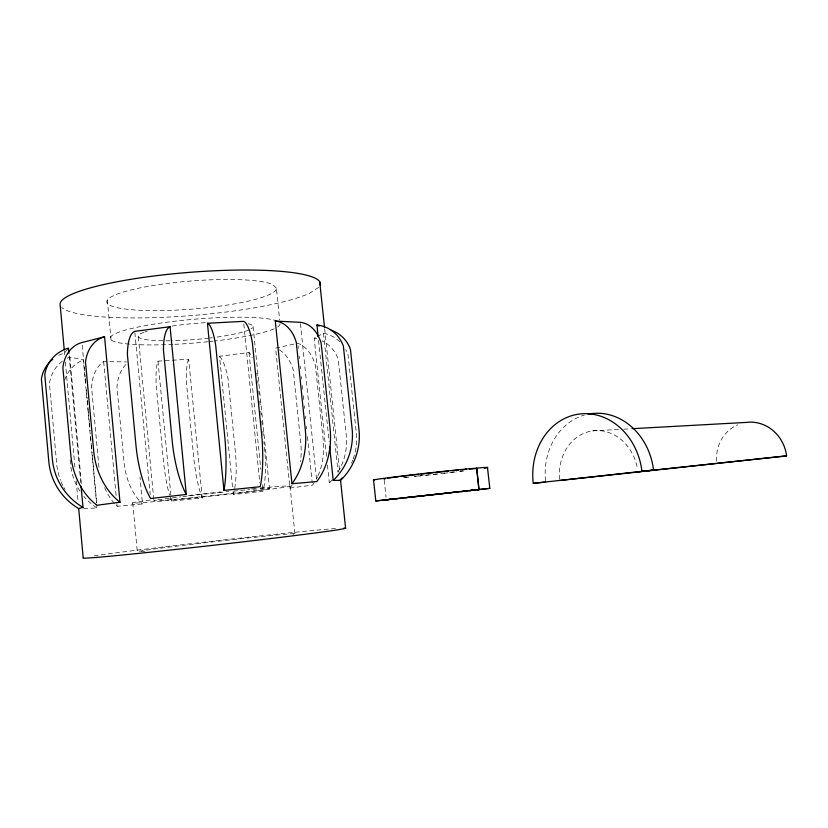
<?xml version="1.0" encoding="UTF-8"?>
<svg xmlns="http://www.w3.org/2000/svg" width="828" height="828" viewBox="0 0 828 828"><rect width="100%" height="100%" fill="white"/><g stroke="black" fill="none" stroke-linecap="round" stroke-linejoin="round"><path stroke-width="0.62" stroke-dasharray="4.14 3.1" d="M67.679 349.085L64.543 353.038A33.938 32.602 13.1 0 0 58.798 355.305M318.687 287.347L309.506 293.288A130.534 21.621 -4.6 0 1 173.901 316.782A130.534 21.621 -4.6 0 1 61.748 307.509M326.511 456.218L314.195 338.207L316.265 337.11M317.3 336.561L323.51 333.27A31.536 29.901 62.9 0 1 340.66 342.637M327.443 465.088L329.296 482.827L330.672 482.589M232.513 486.885L219.544 356.278L249.021 352.511A29.611 7.99 82.6 0 1 252.198 357.686M318.024 475.717A57.36 40.375 81.2 0 0 323.158 439.647L315.437 365.583A30.284 20.855 78.2 0 0 297.79 343.237L275.6 348.091L289.914 488.023L312.487 485.167A57.36 40.375 81.2 0 0 314.516 482.238M233.02 492.008L233.279 494.575L263.014 491.211A56.314 15.566 83.4 0 0 264.505 447.938L263.863 441.603M169.699 495.744A56.718 10.93 85.1 0 0 171.427 501.116L202.229 497.928L188.68 359.207L157.993 361.153A29.839 5.62 85.6 0 0 156.223 385.579L163.209 458.474A56.718 10.93 85.1 0 0 169.419 494.761M104.638 487.651A58.177 37.736 87.4 0 0 117.121 506.27L142.499 503.952L139.963 477.083M335.475 528.564L334.077 528.657A132.252 2.07 -6.5 0 0 213.645 541.067A132.252 2.07 -6.5 0 0 94.351 555.805M83.7 508.713L96.98 507.906L96.628 504.128M592.682 430.87L618.506 429.453M623.67 429.163L631.412 428.738M99.049 467.302A58.177 37.736 87.4 0 1 98.542 462.976L91.556 387.256A30.781 19.655 89.4 0 1 103.655 361.588L126.549 361.939M67.234 358.214A32.199 30.532 -76.2 0 1 69.852 357.065L83.359 359.942L96.514 502.865M276.355 288.051L272.94 284.677A85.077 14.055 -4.6 0 0 135.523 288.879A85.077 14.055 -4.6 0 0 157.568 310.645A85.077 14.055 -4.6 0 0 276.355 288.051L279.626 319.887M384.213 480.095L386.055 497.328M324.659 328.747L339.511 470.263M323.51 333.27L338.093 472.333M318.552 340.38L329.13 441.459M300.409 323.613L316.534 479.06M298.059 345.793L298.328 348.35M299.115 356.03L299.384 358.586M300.181 366.255L300.44 368.812M301.237 376.481L301.495 379.038M302.158 385.434L302.562 389.264M303.224 395.66L303.617 399.5M304.28 405.886L304.538 408.442M305.335 416.122L305.604 418.678M306.391 426.348L306.66 428.904M307.457 436.573L312.218 482.61M290.028 486.15L294.903 533.791M253.109 326.615L269.483 488.354M257.715 380.828L257.974 383.354M258.74 390.951L259.123 394.749M259.764 401.083L260.147 404.882M260.789 411.216L261.172 415.014M261.814 421.349L262.197 425.147M262.838 431.471L263.221 435.269M249.021 352.511L260.81 469.352M262.362 484.784L263.014 491.211M243.794 323.914L259.816 482.91M157.993 361.153L171.427 501.116M138.338 336.872L153.915 500.774M134.861 332.639L150.23 494.658M132.749 503.051L137.303 551.562A79.457 1.242 -6.5 0 1 228.021 540.166A79.457 1.242 -6.5 0 1 292.957 534.329M107.34 300.046L111.076 339.863M103.655 361.588L116.293 497.4M116.883 503.734L117.121 506.27M82.2 345.1L84.083 365.583M84.208 366.856L85.149 377.102M85.263 378.386L85.853 384.782M86.329 389.905L87.147 398.858M87.271 400.141L88.213 410.388M88.327 411.661L89.269 421.907M89.393 423.18L90.097 430.86M90.562 435.983L91.277 443.663M91.39 444.946L92.094 452.626M92.332 455.193L96.71 502.689M69.852 357.065L81.403 483.531M69.159 355.792L80.823 483.531M64.315 350.503L64.781 355.605M65.36 362.022L75.037 468.306M76.186 480.892L78.132 502.275M70.183 460.016L70.525 463.856A58.829 56.118 -80.7 0 0 79.912 491.066M125.908 364.496A30.212 19.644 89.4 0 0 116.986 387.162L123.952 461.486A57.07 37.695 87.4 0 0 142.499 503.952M188.68 359.207A29.58 6.21 85.6 0 0 186.507 383.447L193.545 455.71A56.211 12.068 85.1 0 0 202.229 497.928M64.688 380.166A31.423 29.839 -76.2 0 1 83.359 359.942M62.338 361.246A32.199 30.532 -76.2 0 0 49.442 383.561L56.656 463.556A60.309 57.442 -80.6 0 0 60.547 480.302M219.544 356.278A29.518 8.622 82.5 0 1 228.145 379.4L235.307 451.363A56.138 16.798 83.4 0 1 233.279 494.575M256.752 373.159A29.611 7.99 82.6 0 1 257.208 375.757M248.245 323.748A57.681 8.011 -4.9 0 1 251.132 328.84M249.311 329.772A57.681 8.011 -4.9 0 1 236.767 333.57L225.454 335.775A57.681 8.011 -4.9 0 1 216.004 337.213M212.299 337.71A57.681 8.011 -4.9 0 1 210.001 337.99M208.832 338.124A57.681 8.011 -4.9 0 1 172.472 340.722M170.092 340.763A57.681 8.011 -4.9 0 1 143.948 332.245M144.952 331.893A57.681 8.011 -4.9 0 1 147.187 331.169M172.338 326.025A57.681 8.011 -4.9 0 1 205.903 322.641M260.323 488.054A79.25 1.552 -6.1 0 1 272.526 488.955A79.25 1.552 -6.1 0 1 161.191 501.085A79.25 1.552 -6.1 0 1 150.851 499.977M188.432 495.465A79.25 1.552 -6.1 0 1 224.057 491.615M251.474 488.882A79.25 1.552 -6.1 0 1 255.355 488.51M338.072 471.898A57.836 55.88 73 0 0 346.249 435.28L338.228 359.311A30.833 29.332 62.4 0 0 322.04 340.774M332.276 479.712A57.836 55.88 73 0 1 329.296 482.827M145.076 551.334A79.457 1.242 -6.5 0 1 141.05 551.634M353.204 458.991A59.161 57.018 73 0 0 356.278 432.558L348.039 354.87A31.536 29.901 62.9 0 0 345.731 349.602M352.821 460.026A59.161 57.018 73 0 1 351.558 463.121M314.195 338.207A30.833 29.332 62.4 0 1 316.876 338.818M96.98 507.906A58.829 56.118 -80.7 0 1 83.856 496.396M252.944 489.307A58.188 1.139 -6.1 0 1 252.55 490.963L241.062 492.36A58.188 1.139 -6.1 0 1 162.298 500.402A58.188 1.139 -6.1 0 1 180.659 496.872M182.895 496.603A58.188 1.139 -6.1 0 1 228.683 491.604M233.631 491.118A58.188 1.139 -6.1 0 1 239.53 490.538M240.658 490.435A58.188 1.139 -6.1 0 1 249.559 489.607M279.44 349.913A29.849 20.959 78.1 0 1 293.257 370.064L300.781 443.104A56.521 40.551 81.3 0 1 300.419 461.786M317.497 476.866A57.36 40.375 81.2 0 1 316.368 479.081M291.963 485.125A56.521 40.551 81.3 0 1 289.914 488.023M65.039 489.524A60.309 57.442 -80.6 0 1 63.911 487.547M62.856 485.529A60.309 57.442 -80.6 0 1 60.972 481.368M273.913 328.871A85.232 11.84 -4.9 0 1 214.317 341.022M213.034 341.177A85.232 11.84 -4.9 0 1 209.173 341.602M207.88 341.736A85.232 11.84 -4.9 0 1 174.18 344.344M172.897 344.407A85.232 11.84 -4.9 0 1 133.525 328.054A85.232 11.84 -4.9 0 1 275.838 320.581M280.009 323.676A85.232 11.84 -4.9 0 1 277.67 326.905M716.562 461.186A37.798 35.086 77.3 0 1 737.593 424.826M559.625 479.308A45.788 39.34 82.2 0 1 592.962 430.839A45.788 39.34 82.2 0 1 637.612 469.393M545.497 480.809A63.176 54.286 82.1 0 1 584.392 415.076M462.717 470.863A46.999 0.828 -6.3 0 1 460.161 471.184M453.899 471.95A46.999 0.828 -6.3 0 1 448.59 472.581M444.905 473.016A46.999 0.828 -6.3 0 1 438.519 473.751M437.225 473.895A46.999 0.828 -6.3 0 1 430.167 474.682M428.976 474.806A46.999 0.828 -6.3 0 1 420.282 475.748M418.999 475.883A46.999 0.828 -6.3 0 1 413.99 476.41M406.869 477.135A46.999 0.828 -6.3 0 1 403.557 477.456M463.825 470.956A57.567 1.014 -6.3 0 1 456.394 471.846M455.1 472.001A57.567 1.014 -6.3 0 1 441.22 473.616M437.484 474.04A57.567 1.014 -6.3 0 1 414.114 476.576M409.084 477.104A57.567 1.014 -6.3 0 1 403.847 477.632"/><path stroke-width="1.24" d="M52.785 359.197A33.938 32.602 13.1 0 0 41.4 378.945L48.831 461.765A62.048 60.796 0.3 0 0 78.701 508.568L83.007 507.409L81.051 486.046M104.556 336.799L81.962 342.533A34.476 27.748 74.1 0 0 62.876 367.653L70.815 455.017A62.99 50.373 80.4 0 0 96.938 505.256L119.988 502.223L104.556 336.799A35.055 27.728 74.4 0 0 85.522 362.24L93.709 451.074A64.035 50.322 80.4 0 0 119.988 502.223M469.59 490.662L479.329 489.524L469.952 490.518M331.231 330.206A32.157 31.34 -69.3 0 1 350.451 349.406L358.99 429.742A59.864 58.291 -79.2 0 1 340.567 480.323L345.618 528.388L338.362 529.744A132.252 2.07 -6.5 0 1 191.516 547.712A132.252 2.07 -6.5 0 1 83.193 557.886L78.701 508.568M487.464 467.406L489.824 488.365L461.092 491.615M170.061 326.698L134.736 331.355A35.325 12.306 81.9 0 0 127.44 355.015L135.947 445.154A64.367 22.097 83.3 0 0 150.603 498.518L186.3 494.471L170.061 326.698A35.459 11.416 82 0 0 163.489 350.358L172.203 440.817A64.605 20.493 83.3 0 0 186.3 494.471M373.563 480.002L375.798 500.95L413.865 496.676M394.677 498.829L386.324 499.791L397.502 498.622M465.978 469.083L476.69 468.099L478.957 489.514L476.669 468.099L483.914 467.541A57.567 1.014 -6.3 0 1 484.287 468.213M409.405 497.152L455.017 492.111M653.551 470.076L641.938 471.318A64.046 54.679 82.3 0 0 580.159 413.948A64.046 54.679 82.3 0 0 533.232 483.355L653.551 470.076A63.176 54.286 82.1 0 0 588.149 414.155M450.825 492.763L405.751 497.731M467.23 490.952L375.798 500.95M632.706 428.666L746.38 422.404A37.798 35.086 77.3 0 1 786.6 455.876L559.749 480.468M450.836 492.598L479.091 489.493M637.953 471.805L786.6 455.876M533.232 483.355L545.631 482.031M478.957 489.514L489.824 488.365M223.953 490.414L260.199 486.729A63.839 15.566 85.1 0 0 261.441 432.288L252.436 343.247A34.962 8.653 86 0 0 243.535 321.347L207.445 323.272L223.953 490.414A64.501 14.138 85.2 0 0 224.636 435.445L215.715 345.442A35.325 7.856 85.9 0 0 207.445 323.272M460.492 469.869L466.392 469.331M291.942 483.707L316.793 481.575A62.048 44.577 87.7 0 0 330.061 428.355L321.15 343.185A33.72 24.436 -89.1 0 0 300.274 322.33L275.289 321.047L291.942 483.707A63.352 44.784 87.7 0 0 305.273 429.349L296.279 342.337A34.434 24.561 -89.2 0 0 275.289 321.047M469.424 469.072L473.999 468.71A46.989 0.828 -6.3 0 1 476.41 468.586M329.658 446.489L333.208 480.447L340.567 480.323M343.941 528.036L345.618 528.388M318.159 336.53L316.948 324.99L319.153 326.066M319.711 281.696L324.524 327.474M68.931 353.225L68.455 348.091A34.735 33.379 14.4 0 0 44.774 374.598L52.402 459.436A63.477 62.255 1.9 0 0 83.007 507.409M64.191 349.23L60.144 304.776A130.534 21.621 -4.6 0 1 192.21 272.143A130.534 21.621 -4.6 0 1 320.125 285.029M333.208 480.447A61.396 59.73 -79.1 0 0 352.097 428.552L343.382 346.166A32.985 32.106 -69.3 0 0 316.948 324.99M342.067 477.973A59.161 57.018 73 0 1 339.801 480.385M374.349 480.178A57.567 1.014 -6.3 0 1 400.814 476.193A57.567 1.014 -6.3 0 1 465.916 469.093M384.689 479.008A46.989 0.828 -6.3 0 1 385.455 478.563M387.566 478.222A46.989 0.828 -6.3 0 1 392.379 477.539M393.424 477.394A46.989 0.828 -6.3 0 1 398.185 476.773M400.856 476.442A46.989 0.828 -6.3 0 1 418.668 474.309M421.141 474.03A46.989 0.828 -6.3 0 1 433.737 472.622M436.242 472.353A46.989 0.828 -6.3 0 1 448.445 471.06M452.254 470.677A46.989 0.828 -6.3 0 1 458.205 470.087"/></g></svg>
